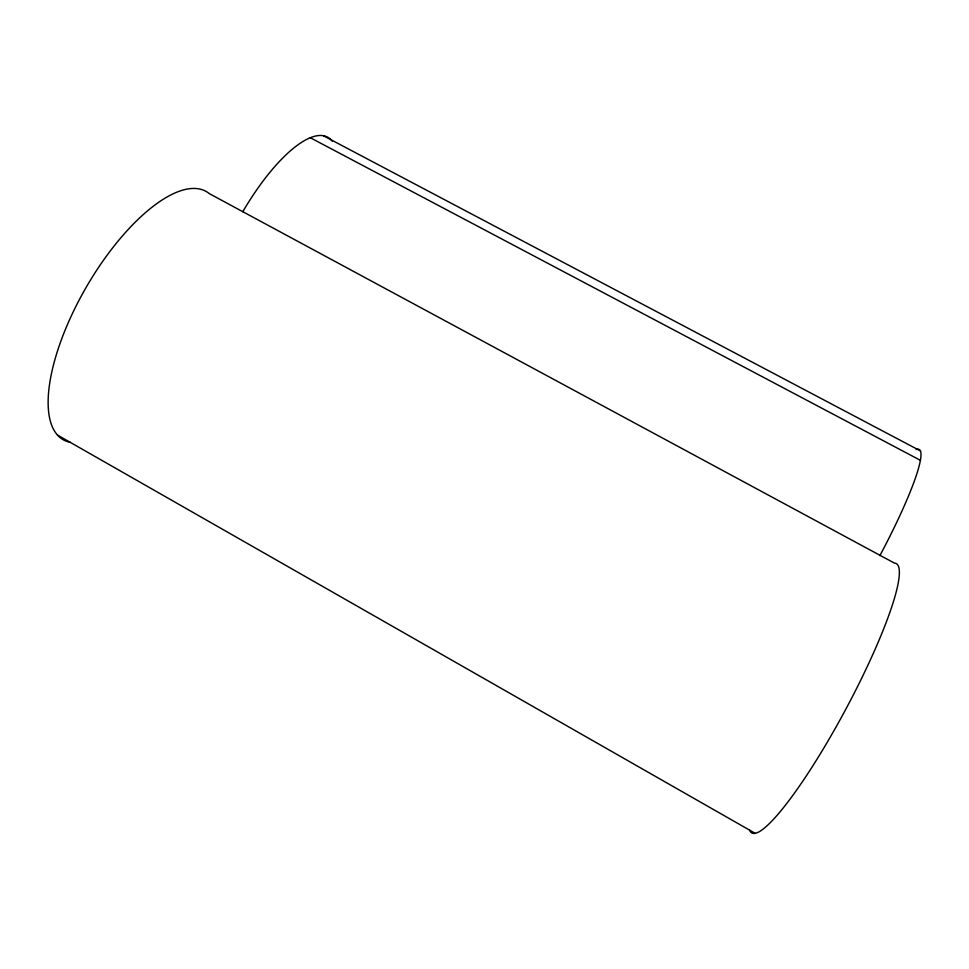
<?xml version="1.0" encoding="UTF-8"?>
<svg xmlns="http://www.w3.org/2000/svg" width="969" height="969" viewBox="0 0 969 969"><rect width="100%" height="100%" fill="white"/><g stroke="black" fill="none" stroke-linecap="round" stroke-linejoin="round"><path stroke-width="1.45" d="M323.319 135.708L920.55 450.973M310.31 137.731L920.477 460.36M57.486 435.057L755.105 833.292M749.546 830.058A152.823 24.358 -61.8 0 0 843.296 713.874A152.823 24.358 -61.8 0 0 894.435 563.098L209.377 193.667A143.242 56.214 -60 0 0 83.588 291.875A143.242 56.214 -60 0 0 70.386 442.361M242.795 211.69A121.573 40.541 -62.2 0 1 332.391 141.304M916.189 449.531A128.392 17.212 -61 0 1 879.888 555.637"/></g></svg>
